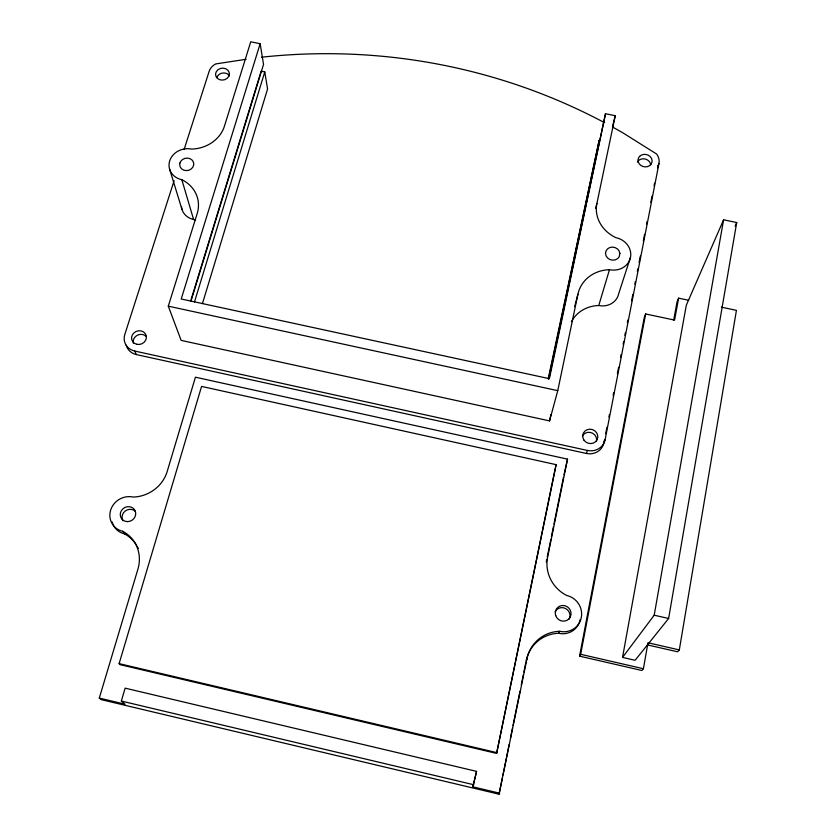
<?xml version="1.0" encoding="UTF-8"?>
<svg xmlns="http://www.w3.org/2000/svg" width="836" height="836" viewBox="0 0 836 836"><rect width="100%" height="100%" fill="white"/><g stroke="black" fill="none" stroke-linecap="round" stroke-linejoin="round"><path stroke-width="1.25" d="M647.691 644.964L677.588 651.798L679.313 649.927L736.432 310.355L721.353 307.167M668.622 618.483L736.715 222.522L723.579 219.805L686.314 305.224L622.538 657.42L635.088 660.304L668.622 618.483L654.201 615.202L622.538 657.42M688.665 300.27L678.613 298.149L674.579 320.104L645.643 313.96L644.242 317.659L579.557 656.155L641.902 670.482L643.407 668.727L647.973 642.759L679.313 649.927M654.201 615.202L723.579 219.805M673.68 320.136L677.024 301.932L678.613 298.149M579.557 656.155L580.654 654.306L645.643 313.96M126.226 345.184A14.881 13.512 -19.9 0 0 136.352 354.568L586.36 453.457A15.142 14.212 20.7 0 0 603.916 442.683L604.418 440.133M605.672 433.738L606.915 427.353M608.911 417.122L609.413 414.562M613.154 395.397L613.645 392.836M617.386 373.661L618.64 367.276M620.636 357.045L621.127 354.495M623.123 344.265L623.625 341.705M624.868 335.32L625.37 332.759M627.366 322.539L627.867 319.979M631.608 300.803L632.852 294.418M634.848 284.188L635.35 281.627M637.345 271.407L637.837 268.847M639.091 262.462L640.334 256.067M643.333 240.726L644.577 234.341M646.573 224.111L647.074 221.55M650.816 202.385L652.059 195.99M654.055 185.77L654.557 183.209M603.916 442.683L605.118 439.631L658.967 163.459A14.181 12.446 12.7 0 0 656.584 154.002L623.74 133.384A601.439 587.144 -35 0 0 612.527 127.02M580.236 619.507A18.643 17.995 40.8 0 1 558.667 633.28A36.188 34.945 50.9 0 0 526.199 660.659L526.962 658.831A36.418 35.154 50.5 0 1 559.629 631.295A18.758 18.099 40.4 0 0 581.313 617.522A18.758 18.099 40.4 0 0 566.683 595.472A35.279 33.785 33.3 0 1 547.601 557.246L567.529 459.142L195.436 377.193L167.179 471.514A34.704 32.113 -27.6 0 1 133.217 497.065A18.496 17.201 -31.9 0 0 110.613 510.221A18.496 17.201 -31.9 0 0 122.735 531.299A35.885 33.315 -36.6 0 1 137.93 569.117L99.285 698.081L101.281 699.659L499.05 794.2L502.415 777.668M502.927 775.118L509.134 744.594M510.43 738.24L512.489 728.062M513.011 725.523L519.992 691.184M521.288 684.82L523.357 674.642M523.869 672.102L525.938 661.924M547.246 557.121L550.851 539.387M551.363 536.848L553.422 526.711M553.944 524.182L563.464 477.304M563.986 474.764L567.529 459.142M499.05 794.2L526.962 658.831M496.605 753.403L556.191 464.67L201.57 386.42L119.12 663.627L120.238 664.704L496.605 753.403L555.376 467.711M190.984 301.106L263.539 64.403L260.153 43.702L250.748 41.8L224.403 126.267A33.461 29.114 -10.3 0 1 191.59 149.09A17.786 15.633 -11.5 0 0 169.708 160.836A17.786 15.633 -11.5 0 0 181.83 179.719A34.328 30.399 -13.6 0 1 197.181 213.567L168.297 306.164L181.151 340.388L549.555 420.905L557.758 390.663L577.906 294.272A35.018 31.862 15.1 0 1 609.465 269.694A18.141 16.333 13.5 0 0 630.48 257.415A18.141 16.333 13.5 0 0 615.944 237.685A34.203 30.42 13.2 0 1 596.894 203.472L615.244 115.702L605.504 113.727L548.824 378.802M499.656 793.207L472.883 786.843L476.562 771.377L125.139 688.153L121.345 701.049L125.066 704.205L99.285 698.081M549.555 420.905L550.893 414.52M472.883 786.843L476.562 771.377M548.155 378.938L599.203 140.176L548.635 378.781M605.504 113.727L549.398 378.687L181.224 298.985L260.153 43.702M612.433 126.905L615.244 115.702M595.619 208.467L596.894 203.472M574.656 306.666L577.906 294.272M571.437 321.693A33.147 30.42 15.8 0 1 598.754 305.506L609.465 269.694M202.448 303.593L267.572 88.971L264.772 71.917L261.135 71.175L191.089 299.622M194.495 301.9L264.772 71.917M555.637 466.425L556.191 464.67M174.128 180.607L124.794 334.494A14.975 13.585 -19.8 0 0 134.732 351.047L136.352 354.568M184.077 149.581L209.136 71.394A13.857 11.955 -8.2 0 1 215.667 63.954L246.129 59.272M658.967 163.459L657.545 167.869A14.097 12.394 12.7 0 0 657.744 165.716M630.49 257.352L618.692 293.697A17.18 15.612 14.1 0 1 598.754 305.506M586.36 453.457L587.447 450.458A15.226 14.285 20.6 0 0 605.118 439.631M735.095 226.075L736.715 222.522M558.667 633.28L559.629 631.295M637.366 162.1L638.349 160.773A7.054 6.197 12.7 0 1 645.82 159.206A7.054 6.197 12.7 0 1 650.701 164.828M168.297 306.164L557.758 390.663M134.732 351.047L587.447 450.458M580.654 654.306L643.407 668.727M119.12 663.627L496.95 752.651M121.345 701.049L473.761 784.743M122.735 531.299L124.501 533.859A35.655 33.127 -36.8 0 1 136.613 545.323M169.541 168.914L181.903 209.146M181.83 179.719L193.597 219.481A32.52 29.093 -14.2 0 1 195.561 220.537M193.597 219.481A16.856 14.975 -12 0 1 181.443 206.565M216.848 77.57A6.887 5.957 -8.2 0 1 222.637 73.046A6.887 5.957 -8.2 0 1 229.451 75.783M582.378 436.089A7.566 7.106 20.7 0 1 596.528 441.074M133.405 343.188A7.44 6.761 -19.9 0 1 137.073 335.403A7.44 6.761 -19.9 0 1 145.924 336.208M261.469 57.214A601.439 587.144 -35 0 1 604.606 122.714M555.146 611.743A7.952 7.67 40.8 0 1 565.617 608.524A7.952 7.67 40.8 0 1 569.232 619.058M546.326 562.085A35.06 33.597 33.6 0 1 546.723 559.65M122.944 520.713A7.837 7.294 -32 0 1 125.233 511.026A7.837 7.294 -32 0 1 135.317 511.329M124.501 533.859A18.382 17.096 -32 0 1 112.149 521.873M137.219 546.368A35.655 33.127 -36.8 0 1 138.285 548.531M619.884 253.402L619.225 256.715A7.231 6.5 13.5 0 1 607.615 258.021A7.231 6.5 13.5 0 1 609.705 247.571A7.231 6.5 13.5 0 1 619.884 253.402M179.959 162.926L179.688 164.546A7.085 6.228 -11.5 0 0 189.02 170.168A7.085 6.228 -11.5 0 0 192.217 160.178A7.085 6.228 -11.5 0 0 180.691 161.39L179.959 162.926M639.655 156.332L638.673 157.659A7.096 6.218 12.7 0 0 645.068 166.876A7.096 6.218 12.7 0 0 651.453 158.286A7.096 6.218 12.7 0 0 639.655 156.332M229.357 73.923L229.137 72.377A6.928 5.977 -8.2 0 0 218.05 69.67A6.928 5.977 -8.2 0 0 219.481 79.639A6.928 5.977 -8.2 0 0 229.357 73.923M136.874 344.317A7.482 6.792 -19.8 0 0 146.196 335.602A7.482 6.792 -19.8 0 0 133.885 332.927A7.482 6.792 -19.8 0 0 136.874 344.317M584.019 440.206A7.618 7.148 20.6 0 0 597.071 439.767A7.618 7.148 20.6 0 0 589.662 429.192A7.618 7.148 20.6 0 0 584.019 440.206M127.762 521.612A7.89 7.336 -31.9 0 0 134.805 510.148A7.89 7.336 -31.9 0 0 121.408 510.618A7.89 7.336 -31.9 0 0 127.762 521.612M555.721 615.62A8.005 7.723 40.4 0 0 569.128 618.661A8.005 7.723 40.4 0 0 564.666 605.682A8.005 7.723 40.4 0 0 555.721 615.62"/></g></svg>
